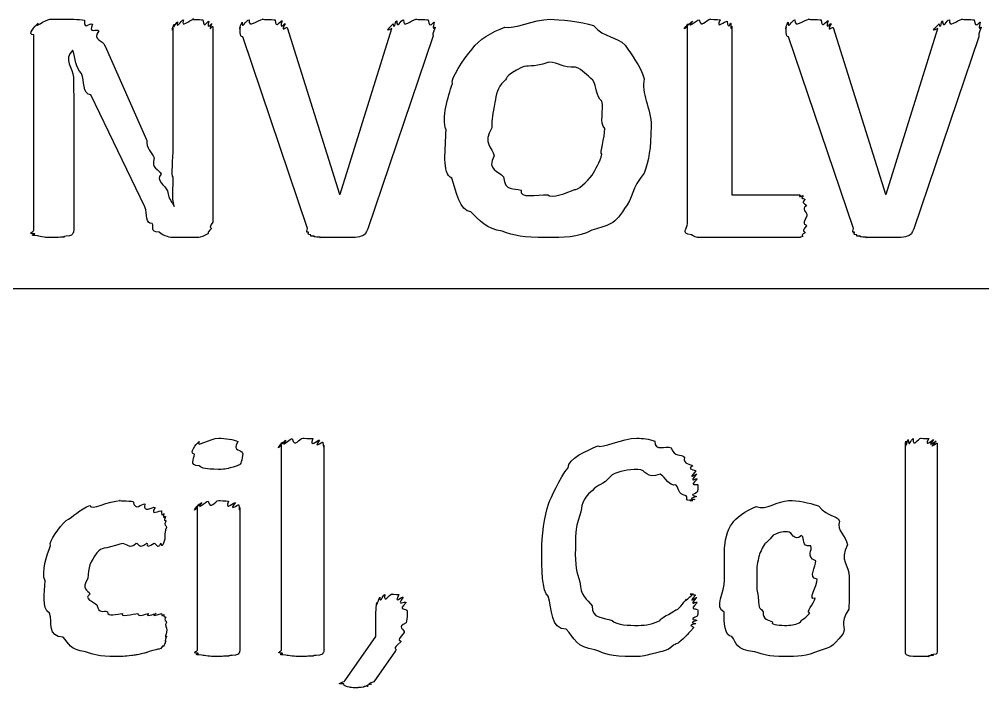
# Model space of a CAD drawing. Header units: millimetres. Extents: x 0 to 216, y 0 to 279.
# Drawn here: x 60.37 to 71.27, y 38.35 to 45.91 of the extents above; entities that cross this region are included whole.
import ezdxf

# ---------------------------------------------------------------- set-up
doc = ezdxf.new("R2010")
doc.units = ezdxf.units.MM
doc.layers.get('0').update_dxf_attribs({"linetype": 'CONTINUOUS'})

msp = doc.modelspace()

# ---------------------------------------------------------------- linework, layer by layer
at = {"color": 0}
for p, q in [((60.7138, 45.9066), (60.9836, 45.9066)), ((62.1083, 44.4458), (62.1083, 45.8075)), ((62.5546, 45.8241), (62.5546, 43.6136)), ((63.3952, 45.8128), (63.9907, 43.9279)), ((63.996, 43.9279), (64.5806, 45.8018)), ((67.9263, 43.597), (67.9263, 45.8294)), ((68.428, 45.8294), (68.428, 43.9222)), ((69.5717, 45.8128), (70.1668, 43.9279)), ((70.1724, 43.9279), (70.7566, 45.8018)), ((60.5317, 43.5197), (60.5317, 45.7302)), ((63.6266, 43.542), (62.8936, 45.708)), ((65.0434, 45.708), (64.3103, 43.5363)), ((69.8031, 43.542), (69.07, 45.708)), ((71.2198, 45.708), (70.4868, 43.5363)), ((61.3364, 45.6036), (61.8105, 44.534)), ((60.9727, 45.5538), (60.9671, 45.5538)), ((61.7883, 43.7843), (61.1766, 45.0522)), ((60.9836, 44.9421), (60.9836, 43.5254)), ((67.5143, 44.6994), (67.5143, 44.6994)), ((66.9907, 44.6719), (66.9907, 44.6719)), ((63.9907, 43.9279), (63.996, 43.9279)), ((70.1668, 43.9279), (70.1724, 43.9279)), ((68.428, 43.9222), (69.1995, 43.9222)), ((69.2767, 43.6852), (69.2767, 43.6852)), ((62.3672, 43.4372), (62.1577, 43.4372)), ((69.1995, 43.4372), (68.0752, 43.4372)), ((12.7, 42.8625), (203.2, 42.8625)), ((63.3331, 38.771), (63.3331, 41.0916)), ((63.8129, 41.0916), (63.8129, 38.771)), ((70.3901, 38.7544), (70.3901, 41.1138)), ((70.7485, 41.1138), (70.7485, 38.7544)), ((62.8936, 40.9924), (62.8936, 40.9924)), ((62.381, 38.771), (62.381, 40.386)), ((62.8608, 40.386), (62.8608, 38.771)), ((69.3924, 39.576), (69.3924, 39.576)), ((69.7562, 39.5979), (69.7562, 39.5979)), ((64.4013, 38.9255), (64.4013, 39.212)), ((64.7541, 39.212), (64.7541, 39.212)), ((68.042, 39.2232), (68.042, 39.2232)), ((62.0367, 38.9971), (62.0367, 38.9971)), ((64.0486, 38.4238), (64.4013, 38.9255)), ((64.6218, 38.7657), (64.3791, 38.4129))]:
    msp.add_line(p, q, dxfattribs=at)
for points in [[(60.5815, 45.8625), (60.5123, 45.7881), (60.6612, 45.9066), (60.7138, 45.9066)], [(60.9836, 45.9066), (61.0277, 45.9066), (61.0718, 45.9024), (61.105, 45.8957)], [(61.105, 45.8957), (61.0941, 45.7743), (61.1671, 45.8735), (61.1932, 45.8516)], [(62.1577, 45.8791), (62.133, 45.781), (62.1979, 45.8971), (62.224, 45.901)], [(62.224, 45.901), (62.188, 45.7881), (62.2914, 45.9066), (62.3397, 45.9066)], [(62.3397, 45.9066), (62.2762, 45.9066), (62.4141, 45.9038), (62.4445, 45.901)], [(62.4445, 45.901), (62.4526, 45.781), (62.4953, 45.8914), (62.5105, 45.8844)], [(62.8883, 45.8735), (62.8798, 45.781), (62.9281, 45.8971), (62.9652, 45.901)], [(62.9652, 45.901), (62.9571, 45.7881), (63.059, 45.9066), (63.1254, 45.9066)], [(63.1254, 45.9066), (63.0823, 45.9066), (63.2298, 45.9038), (63.2629, 45.901)], [(63.2629, 45.901), (63.2658, 45.7853), (63.3208, 45.8971), (63.3402, 45.89)], [(63.3402, 45.89), (63.3028, 45.7701), (63.3691, 45.8706), (63.3734, 45.8569)], [(64.5968, 45.8569), (64.6038, 45.7701), (64.6204, 45.8819), (64.6356, 45.89)], [(64.6356, 45.89), (64.637, 45.7853), (64.6797, 45.901), (64.7129, 45.901)], [(64.7129, 45.901), (64.7072, 45.7881), (64.7968, 45.9066), (64.8561, 45.9066)], [(64.8561, 45.9066), (64.8243, 45.9066), (64.9609, 45.9038), (64.9937, 45.901)], [(64.9937, 45.901), (65.0074, 45.781), (65.049, 45.8872), (65.06, 45.8735)], [(65.8604, 45.8184), (65.968, 45.7881), (66.1776, 45.9066), (66.3734, 45.9066)], [(66.3734, 45.9066), (66.4683, 45.9066), (66.7233, 45.8819), (66.8637, 45.835)], [(67.9813, 45.8844), (67.8931, 45.781), (68.0254, 45.8971), (68.0586, 45.901)], [(68.0586, 45.901), (68.0766, 45.7881), (68.1316, 45.9066), (68.18, 45.9066)], [(68.18, 45.9066), (68.1715, 45.9066), (68.2653, 45.9038), (68.2957, 45.901)], [(68.2957, 45.901), (68.235, 45.781), (68.3535, 45.8914), (68.3729, 45.8844)], [(69.0644, 45.8735), (69.0563, 45.781), (69.1046, 45.8971), (69.1416, 45.901)], [(69.1416, 45.901), (69.1335, 45.7881), (69.2355, 45.9066), (69.3014, 45.9066)], [(69.3014, 45.9066), (69.2587, 45.9066), (69.4062, 45.9038), (69.4394, 45.901)], [(69.4394, 45.901), (69.4422, 45.7853), (69.4972, 45.8971), (69.5166, 45.89)], [(69.5166, 45.89), (69.4792, 45.7701), (69.5456, 45.8706), (69.5494, 45.8569)], [(70.7732, 45.8569), (70.7803, 45.7701), (70.7969, 45.8819), (70.812, 45.89)], [(70.812, 45.89), (70.8131, 45.7853), (70.8561, 45.901), (70.8889, 45.901)], [(70.8889, 45.901), (70.8836, 45.7881), (70.9732, 45.9066), (71.0325, 45.9066)], [(71.0325, 45.9066), (71.0008, 45.9066), (71.1369, 45.9038), (71.1701, 45.901)], [(71.1701, 45.901), (71.1839, 45.781), (71.2251, 45.8872), (71.2364, 45.8735)], [(60.5317, 45.7302), (60.4435, 45.7302), (60.5483, 45.8322), (60.5815, 45.8625)], [(61.1932, 45.8516), (61.1449, 45.7331), (61.2429, 45.8075), (61.2648, 45.7743)], [(62.1083, 45.8075), (62.0818, 45.7412), (62.1111, 45.8403), (62.1192, 45.8516)], [(62.1192, 45.8516), (62.097, 45.7634), (62.1386, 45.8706), (62.1577, 45.8791)], [(62.5105, 45.8844), (62.4858, 45.7659), (62.5394, 45.8682), (62.5436, 45.8569)], [(62.5436, 45.8569), (62.4967, 45.7482), (62.5546, 45.8378), (62.5546, 45.8241)], [(62.8661, 45.8184), (62.8509, 45.7549), (62.8731, 45.8625), (62.8883, 45.8735)], [(62.8936, 45.708), (62.8551, 45.7041), (62.8689, 45.7923), (62.8661, 45.8184)], [(63.3734, 45.8569), (63.3141, 45.744), (63.3871, 45.8308), (63.3952, 45.8128)], [(64.5806, 45.8018), (64.4673, 45.7412), (64.5887, 45.8417), (64.5968, 45.8569)], [(65.0709, 45.8128), (65.0226, 45.6999), (65.0572, 45.7521), (65.0434, 45.708)], [(65.06, 45.8735), (65.0296, 45.7521), (65.0737, 45.8378), (65.0709, 45.8128)], [(65.4914, 45.5704), (65.5574, 45.6752), (65.713, 45.7634), (65.8604, 45.8184)], [(66.8637, 45.835), (66.9865, 45.6928), (67.1255, 45.7137), (67.2222, 45.6145)], [(67.9263, 45.8294), (67.8381, 45.7482), (67.9291, 45.8488), (67.9372, 45.8569)], [(67.9372, 45.8569), (67.8561, 45.7659), (67.9619, 45.8763), (67.9813, 45.8844)], [(68.3729, 45.8844), (68.392, 45.7701), (68.4086, 45.8735), (68.417, 45.8625)], [(68.417, 45.8625), (68.4071, 45.7482), (68.428, 45.8403), (68.428, 45.8294)], [(69.0425, 45.8184), (69.0273, 45.7549), (69.0492, 45.8625), (69.0644, 45.8735)], [(69.07, 45.708), (69.0316, 45.7041), (69.0453, 45.7923), (69.0425, 45.8184)], [(69.5494, 45.8569), (69.4902, 45.744), (69.5635, 45.8308), (69.5717, 45.8128)], [(70.7566, 45.8018), (70.6438, 45.7412), (70.7651, 45.8417), (70.7732, 45.8569)], [(71.2474, 45.8128), (71.199, 45.6999), (71.2336, 45.7521), (71.2198, 45.708)], [(71.2364, 45.8735), (71.2061, 45.7521), (71.2502, 45.8378), (71.2474, 45.8128)], [(61.2648, 45.7743), (61.189, 45.6667), (61.3103, 45.6833), (61.3364, 45.6036)], [(65.2653, 45.1788), (65.2406, 45.2229), (65.3919, 45.4628), (65.4914, 45.5704)], [(67.2222, 45.6145), (67.2952, 45.4946), (67.3887, 45.3884), (67.437, 45.2342)], [(60.9671, 45.5538), (60.8584, 45.4547), (60.9783, 45.3528), (60.9783, 45.2508)], [(61.0718, 45.2949), (61.0016, 45.3513), (61.0016, 45.4685), (60.9727, 45.5538)], [(66.0481, 45.3609), (65.8661, 45.267), (65.9007, 45.267), (65.8495, 45.2011)], [(66.3568, 45.4215), (66.1487, 45.3471), (66.1321, 45.4007), (66.0481, 45.3609)], [(66.6598, 45.3665), (66.5081, 45.3471), (66.4778, 45.4215), (66.3568, 45.4215)], [(66.8528, 45.2176), (66.7879, 45.2783), (66.7399, 45.3334), (66.6598, 45.3665)], [(60.9783, 45.2508), (60.9794, 45.1347), (60.9836, 45.048), (60.9836, 44.9421)], [(61.1766, 45.0522), (61.0747, 45.0603), (61.1078, 45.2092), (61.0718, 45.2949)], [(67.437, 45.2342), (67.3943, 45.0716), (67.5143, 44.9047), (67.5143, 44.6994)], [(65.1937, 44.6553), (65.1411, 44.7957), (65.217, 45.0247), (65.2653, 45.1788)], [(65.8495, 45.2011), (65.7669, 45.1347), (65.7669, 45.055), (65.7447, 44.964)], [(66.9576, 44.9806), (66.8874, 45.0275), (66.9036, 45.1513), (66.8528, 45.2176)], [(65.7447, 44.964), (65.7229, 44.8374), (65.7119, 44.7795), (65.7119, 44.6775)], [(66.9907, 44.6719), (66.9272, 44.7269), (66.9794, 44.8881), (66.9576, 44.9806)], [(67.5143, 44.6994), (67.5114, 44.432), (67.4882, 44.3219), (67.437, 44.1646)], [(65.2597, 44.1096), (65.1411, 44.1565), (65.1937, 44.4458), (65.1937, 44.6553)], [(65.7119, 44.6775), (65.6043, 44.5022), (65.72, 44.4581), (65.7394, 44.3632)], [(66.9576, 44.3798), (66.9272, 44.3921), (66.9907, 44.5685), (66.9907, 44.6719)], [(61.8105, 44.534), (61.7954, 44.4542), (61.867, 44.4031), (61.8931, 44.341)], [(62.1083, 44.1205), (62.0818, 44.1233), (62.1083, 44.3424), (62.1083, 44.4458)], [(65.7394, 44.3632), (65.6456, 44.1978), (65.7959, 44.1925), (65.8442, 44.1262)], [(66.8472, 44.1427), (66.8831, 44.2115), (66.9354, 44.2916), (66.9576, 44.3798)], [(61.8931, 44.341), (61.8504, 44.2115), (61.9485, 44.2158), (61.9704, 44.1537)], [(61.9704, 44.1537), (61.8987, 44.0877), (62.0201, 44.0284), (62.042, 43.9663)], [(66.6489, 43.9829), (66.6669, 43.9579), (66.7992, 44.0764), (66.8472, 44.1427)], [(67.437, 44.1646), (67.291, 44.002), (67.3104, 43.8781), (67.2112, 43.7677)], [(62.1192, 43.79), (62.0861, 43.8961), (62.1111, 44.0062), (62.1083, 44.1205)], [(65.4749, 43.7293), (65.3507, 43.7349), (65.3066, 43.9579), (65.2597, 44.1096)], [(65.8442, 44.1262), (65.8619, 43.9469), (65.9613, 44.0076), (66.0425, 43.972)], [(62.042, 43.9663), (62.0642, 43.8478), (62.0931, 43.8478), (62.1192, 43.79)], [(66.0425, 43.972), (66.0231, 43.8781), (66.2245, 43.9222), (66.3455, 43.9222)], [(66.3455, 43.9222), (66.3843, 43.8781), (66.5674, 43.9416), (66.6489, 43.9829)], [(69.1995, 43.9222), (69.172, 43.8781), (69.2245, 43.918), (69.2326, 43.9113)], [(69.2326, 43.9113), (69.19, 43.863), (69.2506, 43.8891), (69.2549, 43.8672)], [(69.2549, 43.8672), (69.2009, 43.8231), (69.2672, 43.8245), (69.2711, 43.7956)], [(61.8712, 43.597), (61.7844, 43.5875), (61.8215, 43.7032), (61.7883, 43.7843)], [(65.8276, 43.5088), (65.6594, 43.5321), (65.5697, 43.6301), (65.4749, 43.7293)], [(67.2112, 43.7677), (67.0927, 43.5501), (66.9879, 43.5776), (66.8419, 43.5197)], [(69.2711, 43.7956), (69.2079, 43.7638), (69.2767, 43.7293), (69.2767, 43.6852)], [(61.9485, 43.4979), (61.8324, 43.5031), (61.8959, 43.5557), (61.8712, 43.597)], [(62.5546, 43.6136), (62.4967, 43.5254), (62.5493, 43.5585), (62.538, 43.5363)], [(67.9704, 43.4703), (67.8381, 43.4841), (67.9263, 43.5377), (67.9263, 43.597)], [(69.2767, 43.6852), (69.2079, 43.5543), (69.2739, 43.5984), (69.2711, 43.5695)], [(60.5427, 43.4813), (60.4435, 43.477), (60.5317, 43.5046), (60.5317, 43.5197)], [(60.9836, 43.5254), (60.9794, 43.4841), (60.9794, 43.5007), (60.9727, 43.4869)], [(62.042, 43.4481), (62.0049, 43.4552), (61.9774, 43.4756), (61.9485, 43.4979)], [(62.538, 43.5363), (62.4787, 43.4813), (62.5175, 43.495), (62.4995, 43.4813)], [(63.6379, 43.4979), (63.5963, 43.488), (63.6295, 43.5225), (63.6266, 43.542)], [(63.6655, 43.4703), (63.6076, 43.4703), (63.6446, 43.4894), (63.6379, 43.4979)], [(64.3103, 43.5363), (64.2772, 43.4813), (64.2938, 43.495), (64.2828, 43.4813)], [(66.3293, 43.4372), (66.0605, 43.4372), (65.9709, 43.4605), (65.8276, 43.5088)], [(66.8419, 43.5197), (66.6821, 43.4372), (66.5233, 43.4372), (66.3293, 43.4372)], [(69.2549, 43.4922), (69.19, 43.4552), (69.2436, 43.459), (69.2326, 43.4481)], [(69.2711, 43.5695), (69.2009, 43.495), (69.2616, 43.5144), (69.2549, 43.4922)], [(69.814, 43.4979), (69.7727, 43.488), (69.8059, 43.5225), (69.8031, 43.542)], [(69.8419, 43.4703), (69.784, 43.4703), (69.8211, 43.4894), (69.814, 43.4979)], [(70.4868, 43.5363), (70.4536, 43.4813), (70.4702, 43.495), (70.4592, 43.4813)], [(60.5758, 43.459), (60.4573, 43.459), (60.5497, 43.4728), (60.5427, 43.4813)], [(60.6474, 43.4428), (60.609, 43.4439), (60.5938, 43.4509), (60.5758, 43.459)], [(60.7579, 43.4372), (60.6668, 43.4372), (60.6764, 43.4386), (60.6474, 43.4428)], [(60.8679, 43.4428), (60.755, 43.4372), (60.802, 43.4372), (60.7579, 43.4372)], [(60.9342, 43.459), (60.8143, 43.4439), (60.8969, 43.4453), (60.8679, 43.4428)], [(60.9727, 43.4869), (60.9646, 43.459), (60.9519, 43.4661), (60.9342, 43.459)], [(62.1577, 43.4372), (62.0709, 43.4372), (62.0751, 43.44), (62.042, 43.4481)], [(62.4388, 43.4481), (62.3976, 43.4372), (62.3919, 43.4372), (62.3672, 43.4372)], [(62.4995, 43.4813), (62.4417, 43.4509), (62.4611, 43.4552), (62.4388, 43.4481)], [(63.7039, 43.4538), (63.6295, 43.4509), (63.6764, 43.4619), (63.6655, 43.4703)], [(63.7646, 43.4428), (63.6626, 43.4439), (63.7219, 43.4495), (63.7039, 43.4538)], [(63.8584, 43.4372), (63.711, 43.4372), (63.7893, 43.4386), (63.7646, 43.4428)], [(63.9907, 43.4372), (63.9025, 43.4372), (63.8941, 43.4372), (63.8584, 43.4372)], [(64.1396, 43.4372), (64.0154, 43.4372), (64.0524, 43.4372), (63.9907, 43.4372)], [(64.2331, 43.4538), (64.2112, 43.44), (64.1794, 43.44), (64.1396, 43.4372)], [(64.2828, 43.4813), (64.2578, 43.4552), (64.2578, 43.4605), (64.2331, 43.4538)], [(68.0752, 43.4372), (68.0145, 43.4372), (67.9993, 43.4481), (67.9704, 43.4703)], [(69.2326, 43.4481), (69.172, 43.4372), (69.2132, 43.4372), (69.1995, 43.4372)], [(69.8803, 43.4538), (69.8059, 43.4509), (69.8528, 43.4619), (69.8419, 43.4703)], [(69.941, 43.4428), (69.8391, 43.4439), (69.8983, 43.4495), (69.8803, 43.4538)], [(70.0345, 43.4372), (69.887, 43.4372), (69.9657, 43.4386), (69.941, 43.4428)], [(70.1668, 43.4372), (70.0786, 43.4372), (70.0705, 43.4372), (70.0345, 43.4372)], [(70.3157, 43.4372), (70.1918, 43.4372), (70.2289, 43.4372), (70.1668, 43.4372)], [(70.4095, 43.4538), (70.3873, 43.44), (70.3559, 43.44), (70.3157, 43.4372)], [(70.4592, 43.4813), (70.4342, 43.4552), (70.4342, 43.4605), (70.4095, 43.4538)], [(62.3478, 40.9871), (62.279, 40.9995), (62.3658, 41.1043), (62.4032, 41.1304)], [(62.4032, 41.1304), (62.3563, 41.0503), (62.5161, 41.1688), (62.6237, 41.1688)], [(62.6237, 41.1688), (62.6869, 41.1688), (62.8015, 41.1551), (62.8385, 41.1304)], [(62.8385, 41.1304), (62.7613, 40.9995), (62.8936, 41.0587), (62.8936, 40.9924)], [(63.3331, 41.0916), (63.2534, 41.0104), (63.336, 41.1138), (63.3444, 41.1247)], [(63.3444, 41.1247), (63.2686, 41.0326), (63.3635, 41.1427), (63.3829, 41.1469)], [(63.3829, 41.1469), (63.3056, 41.0436), (63.4242, 41.1593), (63.4545, 41.1635)], [(63.4545, 41.1635), (63.4848, 41.0503), (63.5275, 41.1688), (63.5758, 41.1688)], [(63.5758, 41.1688), (63.5773, 41.1688), (63.6556, 41.166), (63.6859, 41.1635)], [(63.6859, 41.1635), (63.6393, 41.0436), (63.7438, 41.1536), (63.7632, 41.1469)], [(63.7632, 41.1469), (63.6764, 41.0326), (63.7935, 41.1357), (63.8016, 41.1247)], [(63.8016, 41.1247), (63.8087, 41.0104), (63.8129, 41.1028), (63.8129, 41.0916)], [(66.9121, 41.0806), (66.9505, 41.0503), (67.1904, 41.1688), (67.353, 41.1688)], [(67.353, 41.1688), (67.4165, 41.1688), (67.491, 41.1579), (67.5569, 41.1357)], [(67.5569, 41.1357), (67.5488, 41.0104), (67.6836, 41.0916), (67.739, 41.0587)], [(70.3901, 41.1138), (70.3901, 41.0214), (70.3915, 41.1275), (70.3957, 41.1357)], [(70.3957, 41.1357), (70.4014, 41.0365), (70.4123, 41.1484), (70.4233, 41.1522)], [(70.4233, 41.1522), (70.4261, 41.0475), (70.4564, 41.1635), (70.4783, 41.1635)], [(70.4783, 41.1635), (70.4744, 41.0503), (70.5337, 41.1688), (70.5665, 41.1688)], [(70.5665, 41.1688), (70.5446, 41.1688), (70.6328, 41.166), (70.6547, 41.1635)], [(70.6547, 41.1635), (70.5915, 41.0475), (70.6988, 41.1593), (70.7101, 41.1522)], [(70.7101, 41.1522), (70.6176, 41.0365), (70.7334, 41.1427), (70.7376, 41.1357)], [(70.7376, 41.1357), (70.6286, 41.0214), (70.7485, 41.1208), (70.7485, 41.1138)], [(62.4032, 40.8548), (62.279, 40.8672), (62.3478, 40.9236), (62.3478, 40.9871)], [(62.8936, 40.9924), (62.8784, 40.8672), (62.8731, 40.8795), (62.8329, 40.8548)], [(66.5759, 40.8326), (66.5716, 40.9374), (66.7826, 41.0256), (66.9121, 41.0806)], [(67.739, 41.0587), (67.7803, 40.9483), (67.849, 40.9938), (67.8931, 40.954)], [(67.8931, 40.954), (67.8684, 40.8672), (67.9676, 40.8795), (67.987, 40.8548)], [(62.6181, 40.816), (62.4706, 40.816), (62.4388, 40.8284), (62.4032, 40.8548)], [(62.8329, 40.8548), (62.6844, 40.816), (62.7242, 40.816), (62.6181, 40.816)], [(66.3554, 40.4357), (66.3801, 40.4855), (66.4792, 40.725), (66.5759, 40.8326)], [(67.364, 40.816), (67.2483, 40.816), (67.1601, 40.7956), (67.0719, 40.7554)], [(67.6176, 40.761), (67.4536, 40.6975), (67.4631, 40.816), (67.364, 40.816)], [(67.987, 40.8548), (67.9055, 40.816), (68.0159, 40.8107), (68.0201, 40.7995)], [(68.0201, 40.7995), (67.9125, 40.6756), (68.0268, 40.7748), (68.0311, 40.761)], [(67.0719, 40.7554), (66.9576, 40.6178), (66.9135, 40.6562), (66.8514, 40.579)], [(67.794, 40.6396), (67.7115, 40.6245), (67.6864, 40.724), (67.6176, 40.761)], [(68.0311, 40.761), (67.9207, 40.6467), (68.0364, 40.7278), (68.0364, 40.706)], [(68.0364, 40.706), (67.9235, 40.6065), (68.042, 40.6647), (68.042, 40.6396)], [(66.8514, 40.579), (66.7149, 40.4661), (66.7413, 40.411), (66.7082, 40.2978)], [(67.9097, 40.5183), (67.8064, 40.5363), (67.8409, 40.5955), (67.794, 40.6396)], [(68.0364, 40.5571), (67.9207, 40.5074), (68.0325, 40.5211), (68.0254, 40.5074)], [(68.042, 40.6396), (68.042, 40.5476), (68.0392, 40.579), (68.0364, 40.5571)], [(61.1657, 40.4082), (61.171, 40.3447), (61.3819, 40.4633), (61.5075, 40.4633)], [(61.5075, 40.4633), (61.4645, 40.4633), (61.6081, 40.4594), (61.656, 40.4523)], [(61.656, 40.4523), (61.6783, 40.331), (61.747, 40.4357), (61.7883, 40.4248)], [(62.3919, 40.4139), (62.3164, 40.3229), (62.4113, 40.4329), (62.4307, 40.4414)], [(62.4307, 40.4414), (62.3535, 40.338), (62.472, 40.4537), (62.5023, 40.458)], [(62.5023, 40.458), (62.5327, 40.3447), (62.5754, 40.4633), (62.6237, 40.4633)], [(62.6237, 40.4633), (62.6251, 40.4633), (62.7034, 40.4604), (62.7338, 40.458)], [(62.7338, 40.458), (62.6869, 40.338), (62.7916, 40.4481), (62.811, 40.4414)], [(62.811, 40.4414), (62.7242, 40.3229), (62.8414, 40.4248), (62.8495, 40.4139)], [(66.2781, 39.9009), (66.2781, 40.0554), (66.3028, 40.2816), (66.3554, 40.4357)], [(67.987, 40.4633), (67.8684, 40.4633), (67.9429, 40.4813), (67.9097, 40.5183)], [(68.0089, 40.4742), (67.8946, 40.4633), (67.9937, 40.4633), (67.987, 40.4633)], [(68.0254, 40.5074), (67.9097, 40.477), (68.0159, 40.4813), (68.0089, 40.4742)], [(68.7035, 40.3973), (68.822, 40.3447), (68.9462, 40.4633), (69.0672, 40.4633)], [(69.0672, 40.4633), (69.1748, 40.4633), (69.2947, 40.4428), (69.409, 40.4026)], [(60.8954, 40.2375), (60.9646, 40.2717), (61.0623, 40.3712), (61.1657, 40.4082)], [(61.7883, 40.4248), (61.7622, 40.3091), (61.8712, 40.4001), (61.9044, 40.386)], [(61.9044, 40.386), (61.8324, 40.2788), (61.9647, 40.3585), (61.976, 40.3475)], [(61.976, 40.3475), (61.976, 40.2565), (61.9993, 40.3257), (62.0035, 40.3144)], [(62.381, 40.386), (62.3013, 40.3049), (62.3838, 40.4054), (62.3919, 40.4139)], [(62.8495, 40.4139), (62.8565, 40.3049), (62.8608, 40.3973), (62.8608, 40.386)], [(68.4332, 40.2096), (68.4664, 40.2565), (68.5849, 40.3532), (68.7035, 40.3973)], [(69.409, 40.4026), (69.5247, 40.2678), (69.6048, 40.3091), (69.6461, 40.2318)], [(60.7191, 39.9563), (60.6972, 40.0032), (60.821, 40.163), (60.8954, 40.2375)], [(62.0035, 40.3144), (61.9869, 40.2389), (62.0159, 40.2953), (62.0201, 40.2816)], [(62.0201, 40.2816), (61.9936, 40.2124), (62.0254, 40.2537), (62.0254, 40.2318)], [(62.0254, 40.2318), (61.9979, 40.1726), (62.031, 40.1891), (62.031, 40.1602)], [(66.7082, 40.2978), (66.6489, 40.1242), (66.6584, 40.0625), (66.6584, 39.9232)], [(69.6461, 40.2318), (69.6087, 40.1175), (69.7191, 40.0678), (69.7343, 39.9616)], [(62.031, 40.1602), (61.9979, 40.0773), (62.0229, 40.0459), (62.0088, 40.017)], [(68.345, 39.9288), (68.345, 39.981), (68.374, 40.1327), (68.4332, 40.2096)], [(69.0563, 40.1105), (68.9913, 40.1105), (68.9405, 40.0967), (68.8964, 40.072)], [(69.2161, 40.0664), (69.1169, 39.9919), (69.1183, 40.1105), (69.0563, 40.1105)], [(62.0088, 40.017), (61.9718, 39.9038), (61.9827, 39.9782), (61.9647, 39.9782)], [(68.8964, 40.072), (68.7888, 39.9411), (68.8206, 40.0085), (68.7917, 39.9616)], [(69.3208, 39.9507), (69.2051, 39.9369), (69.2602, 40.0403), (69.2161, 40.0664)], [(60.6584, 39.5538), (60.6118, 39.6586), (60.6778, 39.842), (60.7191, 39.9563)], [(61.5294, 39.9782), (61.3033, 39.9038), (61.3089, 39.9426), (61.2429, 39.8734)], [(61.6892, 39.9782), (61.6081, 39.9038), (61.5915, 39.9782), (61.5294, 39.9782)], [(61.8105, 39.9782), (61.7001, 39.9038), (61.7361, 39.9782), (61.6892, 39.9782)], [(61.8931, 39.9782), (61.7664, 39.9038), (61.8437, 39.9782), (61.8105, 39.9782)], [(61.9647, 39.9782), (61.9319, 39.9038), (61.9181, 39.9782), (61.8931, 39.9782)], [(66.3497, 39.3831), (66.2781, 39.4229), (66.2781, 39.7055), (66.2781, 39.9009)], [(66.6584, 39.9232), (66.6489, 39.7245), (66.675, 39.6529), (66.7082, 39.5429)], [(68.345, 39.5647), (68.345, 39.6434), (68.345, 39.8184), (68.345, 39.9288)], [(68.7917, 39.9616), (68.731, 39.8459), (68.7395, 39.8568), (68.7257, 39.7909)], [(69.3759, 39.7799), (69.2559, 39.8378), (69.3455, 39.9023), (69.3208, 39.9507)], [(69.7343, 39.9616), (69.6376, 39.7866), (69.7562, 39.733), (69.7562, 39.5979)], [(61.2429, 39.8734), (61.171, 39.7686), (61.1434, 39.7097), (61.1434, 39.5813)], [(68.7257, 39.7909), (68.7049, 39.7164), (68.7091, 39.66), (68.7091, 39.587)], [(69.3924, 39.576), (69.2781, 39.5923), (69.3872, 39.7164), (69.3759, 39.7799)], [(61.1434, 39.5813), (61.0528, 39.4561), (61.1505, 39.4561), (61.1657, 39.4049)], [(68.3398, 39.201), (68.2265, 39.2575), (68.345, 39.4286), (68.345, 39.5647)], [(68.7091, 39.587), (68.7049, 39.4518), (68.7144, 39.4437), (68.7257, 39.3774)], [(69.3706, 39.3608), (69.2781, 39.3238), (69.3924, 39.4988), (69.3924, 39.576)], [(69.7562, 39.5979), (69.7562, 39.401), (69.7537, 39.3442), (69.7509, 39.2342)], [(60.7081, 39.1901), (60.6118, 39.2508), (60.6584, 39.4173), (60.6584, 39.5538)], [(66.7082, 39.5429), (66.7149, 39.3898), (66.7865, 39.3457), (66.8457, 39.2726)], [(61.1657, 39.4049), (61.0856, 39.3569), (61.2098, 39.3167), (61.2429, 39.2836)], [(64.4123, 39.3114), (64.4151, 39.2508), (64.4303, 39.3569), (64.4454, 39.3718)], [(64.4454, 39.3718), (64.4454, 39.2797), (64.4783, 39.3954), (64.5005, 39.3996)], [(64.5005, 39.3996), (64.4895, 39.2864), (64.5502, 39.4049), (64.583, 39.4049)], [(64.583, 39.4049), (64.5513, 39.4049), (64.6384, 39.4021), (64.6603, 39.3996)], [(64.6603, 39.3996), (64.5954, 39.2797), (64.6987, 39.3859), (64.71, 39.3718)], [(64.71, 39.3718), (64.6218, 39.2508), (64.7347, 39.3361), (64.7428, 39.3114)], [(66.5536, 39.008), (66.3734, 39.008), (66.3967, 39.2356), (66.3497, 39.3831)], [(67.794, 39.2285), (67.8106, 39.2134), (67.885, 39.3129), (67.9154, 39.3499)], [(67.9154, 39.3499), (67.8727, 39.2864), (67.9732, 39.4049), (67.9923, 39.4049)], [(67.9923, 39.4049), (67.9016, 39.4049), (68.0103, 39.401), (68.0145, 39.394)], [(68.0145, 39.394), (67.9125, 39.2755), (68.0268, 39.3802), (68.0311, 39.3665)], [(68.0311, 39.3665), (67.9207, 39.2508), (68.0364, 39.3361), (68.0364, 39.3114)], [(68.7257, 39.3774), (68.7268, 39.2067), (68.7546, 39.2575), (68.7807, 39.2067)], [(69.3099, 39.1954), (69.252, 39.1954), (69.3593, 39.2977), (69.3706, 39.3608)], [(61.2429, 39.2836), (61.2704, 39.1735), (61.316, 39.2247), (61.3639, 39.2067)], [(64.4013, 39.212), (64.4013, 39.2024), (64.4042, 39.2892), (64.4123, 39.3114)], [(64.7428, 39.3114), (64.6356, 39.2024), (64.7541, 39.2561), (64.7541, 39.212)], [(66.8457, 39.2726), (66.8362, 39.1252), (66.9837, 39.1432), (67.0719, 39.1072)], [(68.0364, 39.3114), (67.9235, 39.2024), (68.042, 39.2589), (68.042, 39.2232)], [(60.8623, 38.9199), (60.682, 38.9199), (60.7441, 39.0825), (60.7081, 39.1901)], [(61.3639, 39.2067), (61.3653, 39.1403), (61.4687, 39.1844), (61.535, 39.1844)], [(61.535, 39.1844), (61.4976, 39.1403), (61.6574, 39.1844), (61.7058, 39.1844)], [(61.7058, 39.1844), (61.7114, 39.1403), (61.794, 39.1844), (61.8271, 39.1844)], [(61.8271, 39.1844), (61.7802, 39.1403), (61.8931, 39.1844), (61.9153, 39.1844)], [(61.9153, 39.1844), (61.8285, 39.1403), (61.9608, 39.1844), (61.976, 39.1844)], [(61.976, 39.1844), (61.9718, 39.1403), (61.995, 39.1806), (62.0035, 39.1735)], [(62.0035, 39.1735), (61.9898, 39.1294), (62.0215, 39.1597), (62.0254, 39.146)], [(62.0254, 39.146), (61.9979, 39.0991), (62.031, 39.11), (62.031, 39.0853)], [(64.7541, 39.212), (64.7541, 39.11), (64.7499, 39.1199), (64.7428, 39.0797)], [(67.6176, 39.1072), (67.5929, 39.1252), (67.7457, 39.1844), (67.794, 39.2285)], [(68.0364, 39.1569), (67.9207, 39.1033), (68.0339, 39.1213), (68.0311, 39.1072)], [(68.042, 39.2232), (68.042, 39.1403), (68.0392, 39.1749), (68.0364, 39.1569)], [(68.428, 38.9255), (68.3412, 38.9269), (68.3398, 39.0934), (68.3398, 39.201)], [(68.7807, 39.2067), (68.7779, 39.1072), (68.8414, 39.1199), (68.8855, 39.091)], [(69.2051, 39.091), (69.1967, 39.1033), (69.2838, 39.1513), (69.3099, 39.1954)], [(69.7509, 39.2342), (69.6352, 39.0659), (69.7286, 39.0331), (69.6845, 38.953)], [(62.031, 39.0853), (62.0007, 39.0521), (62.0367, 39.0331), (62.0367, 38.9971)], [(64.7428, 39.0797), (64.6247, 39.0331), (64.7319, 39.0052), (64.721, 38.9696)], [(67.0719, 39.1072), (67.1297, 39.0521), (67.2592, 39.0521), (67.3696, 39.0521)], [(67.3696, 39.0521), (67.4536, 39.0521), (67.5474, 39.0701), (67.6176, 39.1072)], [(67.9923, 39.0246), (67.8794, 38.898), (67.9552, 38.9763), (67.9154, 38.9364)], [(68.0201, 39.0687), (67.9055, 39.0521), (68.006, 39.0426), (67.9923, 39.0246)], [(68.0311, 39.1072), (67.9168, 39.0744), (68.0268, 39.0797), (68.0201, 39.0687)], [(68.8855, 39.091), (68.8661, 39.0521), (68.9846, 39.0521), (69.0506, 39.0521)], [(69.0506, 39.0521), (69.1085, 39.0521), (69.161, 39.0645), (69.2051, 39.091)], [(61.1159, 38.7544), (60.9353, 38.7724), (60.9314, 38.8454), (60.8623, 38.9199)], [(62.031, 38.9255), (61.9979, 38.8317), (62.0282, 38.8895), (62.0254, 38.8758)], [(62.0367, 38.9971), (62.0007, 38.8676), (62.0339, 38.9435), (62.031, 38.9255)], [(64.721, 38.9696), (64.6067, 38.8426), (64.7001, 38.898), (64.6825, 38.8648)], [(66.8789, 38.7766), (66.6708, 38.8013), (66.6447, 38.9047), (66.5536, 39.008)], [(67.9154, 38.9364), (67.7997, 38.8207), (67.8243, 38.862), (67.7665, 38.8264)], [(68.6869, 38.7544), (68.4583, 38.7766), (68.4858, 38.8511), (68.428, 38.9255)], [(69.6845, 38.953), (69.547, 38.7876), (69.5494, 38.8098), (69.4147, 38.7657)], [(61.9869, 38.8151), (61.9538, 38.7657), (61.9457, 38.7904), (61.9097, 38.7766)], [(62.0145, 38.8426), (61.9827, 38.7876), (62.0007, 38.8264), (61.9869, 38.8151)], [(62.0254, 38.8758), (61.9936, 38.8056), (62.0215, 38.8539), (62.0145, 38.8426)], [(64.6825, 38.8648), (64.5693, 38.7766), (64.6437, 38.7985), (64.6218, 38.7657)], [(67.7665, 38.8264), (67.6811, 38.7505), (67.6395, 38.7629), (67.5626, 38.7382)], [(61.4634, 38.6994), (61.251, 38.6994), (61.2151, 38.7174), (61.1159, 38.7544)], [(61.6342, 38.7103), (61.5597, 38.6994), (61.5213, 38.6994), (61.4634, 38.6994)], [(61.783, 38.7382), (61.6701, 38.7131), (61.6892, 38.7174), (61.6342, 38.7103)], [(61.9097, 38.7766), (61.7622, 38.7354), (61.83, 38.7491), (61.783, 38.7382)], [(62.3919, 38.7382), (62.3013, 38.7354), (62.381, 38.76), (62.381, 38.771)], [(62.4307, 38.716), (62.3164, 38.7174), (62.399, 38.7297), (62.3919, 38.7382)], [(62.5023, 38.705), (62.4706, 38.7064), (62.4487, 38.7117), (62.4307, 38.716)], [(62.6237, 38.6994), (62.5327, 38.6994), (62.5355, 38.7008), (62.5023, 38.705)], [(62.7338, 38.705), (62.6251, 38.6994), (62.6678, 38.6994), (62.6237, 38.6994)], [(62.811, 38.716), (62.6869, 38.7064), (62.7669, 38.7078), (62.7338, 38.705)], [(62.8495, 38.7382), (62.8414, 38.7174), (62.829, 38.723), (62.811, 38.716)], [(62.8608, 38.771), (62.8565, 38.7354), (62.8565, 38.7491), (62.8495, 38.7382)], [(63.3444, 38.7382), (63.2534, 38.7354), (63.3331, 38.76), (63.3331, 38.771)], [(63.3829, 38.716), (63.2686, 38.7174), (63.3511, 38.7297), (63.3444, 38.7382)], [(63.4545, 38.705), (63.4227, 38.7064), (63.4009, 38.7117), (63.3829, 38.716)], [(63.5758, 38.6994), (63.4848, 38.6994), (63.4877, 38.7008), (63.4545, 38.705)], [(63.6859, 38.705), (63.5773, 38.6994), (63.6199, 38.6994), (63.5758, 38.6994)], [(63.7632, 38.716), (63.6393, 38.7064), (63.7191, 38.7078), (63.6859, 38.705)], [(63.8016, 38.7382), (63.7935, 38.7174), (63.7812, 38.723), (63.7632, 38.716)], [(63.8129, 38.771), (63.8087, 38.7354), (63.8087, 38.7491), (63.8016, 38.7382)], [(67.3089, 38.6994), (67.0415, 38.6994), (67.007, 38.7244), (66.8789, 38.7766)], [(67.5626, 38.7382), (67.4095, 38.6994), (67.4, 38.6994), (67.3089, 38.6994)], [(69.0344, 38.6994), (68.8082, 38.6994), (68.804, 38.7174), (68.6869, 38.7544)], [(69.4147, 38.7657), (69.2781, 38.6994), (69.1554, 38.6994), (69.0344, 38.6994)], [(70.3957, 38.7269), (70.3901, 38.7244), (70.3901, 38.7435), (70.3901, 38.7544)], [(70.4233, 38.7103), (70.4014, 38.7131), (70.4024, 38.723), (70.3957, 38.7269)], [(70.4783, 38.6994), (70.4261, 38.7022), (70.437, 38.7064), (70.4233, 38.7103)], [(70.5665, 38.6994), (70.4744, 38.6994), (70.5033, 38.6994), (70.4783, 38.6994)], [(70.6547, 38.6994), (70.5446, 38.6994), (70.6025, 38.6994), (70.5665, 38.6994)], [(70.7101, 38.7103), (70.5915, 38.7022), (70.6797, 38.7022), (70.6547, 38.6994)], [(70.7376, 38.7269), (70.6176, 38.7131), (70.7238, 38.7174), (70.7101, 38.7103)], [(70.7485, 38.7544), (70.7457, 38.7244), (70.7443, 38.7339), (70.7376, 38.7269)], [(64.0373, 38.3907), (63.9244, 38.384), (64.0415, 38.4101), (64.0486, 38.4238)], [(64.0539, 38.3688), (64.0415, 38.366), (64.0373, 38.3798), (64.0373, 38.3907)], [(64.1036, 38.3522), (64.0623, 38.3551), (64.0652, 38.3618), (64.0539, 38.3688)], [(64.3516, 38.3854), (64.2387, 38.3618), (64.3269, 38.3674), (64.3132, 38.3632)], [(64.3791, 38.4129), (64.2606, 38.3798), (64.3625, 38.3935), (64.3516, 38.3854)], [(64.1862, 38.3466), (64.1064, 38.3466), (64.1255, 38.3494), (64.1036, 38.3522)], [(64.2634, 38.3522), (64.1696, 38.3466), (64.2151, 38.3466), (64.1862, 38.3466)], [(64.3132, 38.3632), (64.2137, 38.3551), (64.2856, 38.3565), (64.2634, 38.3522)]]:
    msp.add_open_spline(points, degree=3, dxfattribs=at)

doc.saveas('drawing.dxf')
